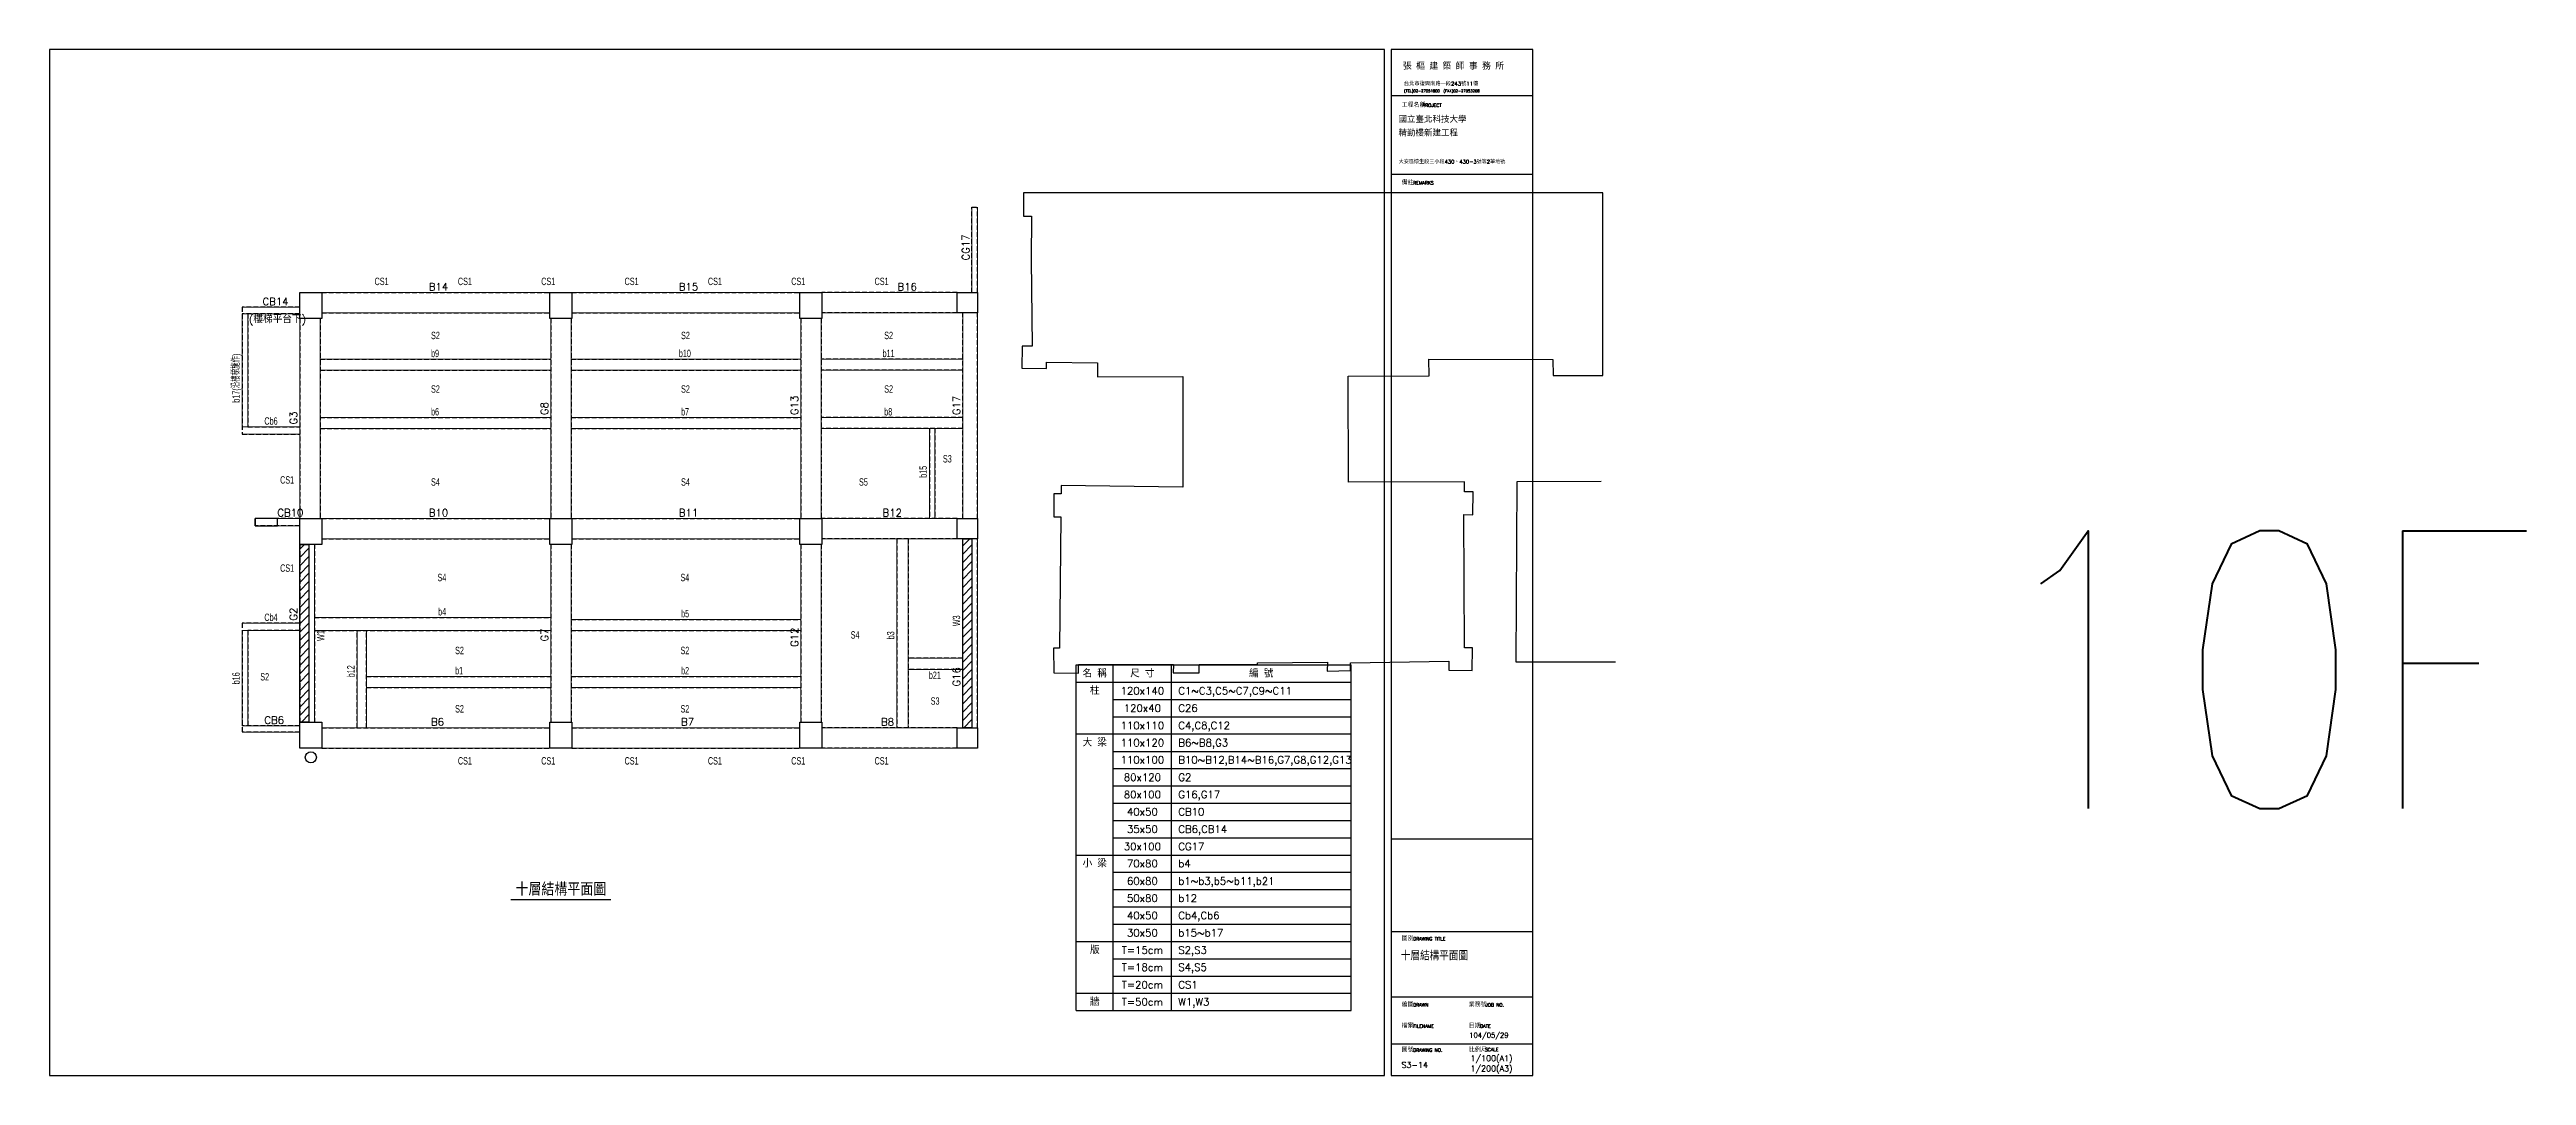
# Model space of a CAD drawing. Header units: millimetres. Extents: x 300 to 13675, y 37140 to 42680.
import ezdxf
from ezdxf.enums import TextEntityAlignment as Align

# ---------------------------------------------------------------- set-up
doc = ezdxf.new("R2010")
doc.units = ezdxf.units.MM
doc.header["$LTSCALE"] = 100
doc.linetypes.add('CENTER', pattern=[2, 1.25, -0.25, 0.25, -0.25])
doc.linetypes.add('HIDDEN', pattern=[0.375, 0.25, -0.125])
for name, color, linetype in [('0-BEAM01', 4, 'HIDDEN'), ('0-BEAM02', 241, 'HIDDEN'), ('0-COL', 2, 'Continuous'), ('0-HATCH', 9, 'Continuous'), ('0-NOTES', 7, 'Continuous'), ('0-TEXT01', 4, 'Continuous'), ('0-TEXT02', 241, 'Continuous'), ('0-TEXTN', 4, 'Continuous'), ('0-TEXTS', 60, 'Continuous'), ('0-TEXTW', 3, 'Continuous'), ('0-WALL', 7, 'HIDDEN'), ('0-施工圖框$0$TEXT-圖框', 3, 'Continuous'), ('0-施工圖框$0$圖框', 7, 'Continuous'), ('CTEXT', 7, 'Continuous'), ('TEXT-標題', 3, 'Continuous'), ('TITLE', 7, 'Continuous')]:
    doc.layers.add(name, color=color, linetype=linetype)
for name, color, linetype, lineweight in [('RA-Beam-Edge2D', 65, 'Continuous', 15), ('RA-Beam-Name', 2, 'CENTER', 0), ('RA-Floor-Origin', 3, 'Continuous', 30)]:
    doc.layers.add(name, color=color, linetype=linetype, lineweight=lineweight)
doc.layers.add('鄰房', color=2, linetype='Continuous', plot=False)
doc.styles.add('0-施工圖框$0$TXT', font='romans.shx', dxfattribs={"bigfont": 'chineset.shx'})
doc.styles.add('3-AUCAD', font='aucad.shx', dxfattribs={"width": 0.67, "height": 30, "bigfont": 'single.shx'})
doc.styles.add('CHINA', font='romans.shx', dxfattribs={"width": 0.8, "bigfont": 'china.shx'})

msp = doc.modelspace()

# ---------------------------------------------------------------- hatches: boundary and pattern name
at = {"layer": '0-HATCH'}
h = msp.add_hatch(dxfattribs=at)
h.set_pattern_fill('ANSI31', color=256, scale=10, style=0)
h.set_pattern_definition([(45, (0.0002, -63011.005), (-22.45064, 22.45064), [])])
h.paths.add_polyline_path([(1701, 39048), (1651, 39048), (1651, 40008), (1701, 40008)])
h = msp.add_hatch(dxfattribs=at)
h.set_pattern_fill('ANSI31', color=256, scale=10, style=0)
h.set_pattern_definition([(45, (-30, -63011.005), (-22.45064, 22.45064), [])])
h.paths.add_polyline_path([(5281, 39018), (5231, 39018), (5231, 40038), (5281, 40038)])

# ---------------------------------------------------------------- linework, layer by layer
at = {"layer": '0-BEAM01'}
for p, q in [((5281, 41368), (5281, 41828)), ((5281, 41828), (5311, 41828)), ((5311, 41368), (5311, 41828)), ((1771, 41368), (3001, 41368)), ((3121, 41368), (4351, 41368)), ((5201, 41368), (4471, 41368)), ((1651, 41288), (1341, 41288)), ((1651, 41253), (1341, 41253)), ((1651, 41228), (1651, 40148)), ((1761, 41228), (1761, 40148)), ((1771, 41258), (3001, 41258)), ((3006, 41228), (3006, 40148)), ((3116, 41228), (3116, 40148)), ((3121, 41258), (4351, 41258)), ((4356, 41228), (4356, 40148)), ((4466, 41228), (4466, 40148)), ((5201, 41258), (4471, 41258)), ((5231, 40148), (5231, 41258)), ((5311, 40148), (5311, 41258)), ((1651, 40148), (1411, 40148)), ((1771, 40148), (3001, 40148)), ((3121, 40148), (4351, 40148)), ((5201, 40148), (4471, 40148)), ((1651, 40108), (1411, 40108)), ((1651, 40008), (1651, 39048)), ((1731, 40008), (1731, 39048)), ((1771, 40038), (3001, 40038)), ((3006, 40008), (3006, 39048)), ((3116, 40008), (3116, 39048)), ((3121, 40038), (4351, 40038)), ((4356, 40008), (4356, 39048)), ((4466, 40008), (4466, 39048)), ((5201, 40038), (4471, 40038)), ((5231, 39018), (5231, 40038)), ((5311, 39018), (5311, 40038)), ((1651, 39028), (1341, 39028)), ((1651, 38993), (1341, 38993)), ((1771, 39018), (3001, 39018)), ((3121, 39018), (4351, 39018)), ((5201, 39018), (4471, 39018)), ((1771, 38908), (3001, 38908)), ((3121, 38908), (4351, 38908)), ((5201, 38908), (4471, 38908))]:
    msp.add_line(p, q, dxfattribs=at)
at = {"layer": '0-BEAM02'}
for p, q in [((1341, 41288), (1341, 40603)), ((1371, 41253), (1371, 40643)), ((1761, 41008), (3006, 41008)), ((1761, 40948), (3006, 40948)), ((3116, 41008), (4356, 41008)), ((3116, 40948), (4356, 40948)), ((5231, 41008), (4466, 41008)), ((5231, 40948), (4466, 40948)), ((1761, 40693), (3006, 40693)), ((3116, 40693), (4356, 40693)), ((5231, 40693), (4466, 40693)), ((1341, 40603), (1651, 40603)), ((1371, 40643), (1651, 40643)), ((1761, 40633), (3006, 40633)), ((3116, 40633), (4356, 40633)), ((5231, 40633), (4466, 40633)), ((5051, 40633), (5051, 40148)), ((5081, 40633), (5081, 40148)), ((4876, 40038), (4876, 39018)), ((4936, 40038), (4936, 39018)), ((1731, 39613), (3006, 39613)), ((3116, 39603), (4356, 39603)), ((1651, 39583), (1341, 39583)), ((1341, 39583), (1341, 38993)), ((1371, 39543), (1371, 39028)), ((1651, 39543), (1371, 39543)), ((1731, 39543), (3006, 39543)), ((1961, 39018), (1961, 39543)), ((2011, 39018), (2011, 39543)), ((3116, 39543), (4356, 39543)), ((5231, 39393), (4936, 39393)), ((5231, 39333), (4936, 39333)), ((2011, 39295), (3006, 39295)), ((2011, 39235), (3006, 39235)), ((3116, 39295), (4356, 39295)), ((3116, 39235), (4356, 39235))]:
    msp.add_line(p, q, dxfattribs=at)
at = {"layer": '0-COL'}
for p, q in [((1411, 40108), (1411, 40148)), ((1531, 40148), (1411, 40148)), ((1411, 40148), (1411, 40108)), ((1531, 40108), (1531, 40148)), ((1411, 40108), (1531, 40108))]:
    msp.add_line(p, q, dxfattribs=at)
for points in [[(1771, 41228), (1651, 41228), (1651, 41368), (1771, 41368)], [(3121, 41228), (3001, 41228), (3001, 41368), (3121, 41368)], [(4471, 41228), (4351, 41228), (4351, 41368), (4471, 41368)], [(1771, 40008), (1651, 40008), (1651, 40148), (1771, 40148)], [(3121, 40008), (3001, 40008), (3001, 40148), (3121, 40148)], [(4471, 40008), (4351, 40008), (4351, 40148), (4471, 40148)], [(1771, 38908), (1651, 38908), (1651, 39048), (1771, 39048)], [(3121, 38908), (3001, 38908), (3001, 39048), (3121, 39048)], [(4471, 38908), (4351, 38908), (4351, 39048), (4471, 39048)]]:
    msp.add_lwpolyline(points, close=True, dxfattribs=at)
for points in [[(5201, 41258), (5201, 41368), (5311, 41368), (5311, 41258), (5201, 41258)], [(5201, 40038), (5201, 40148), (5311, 40148), (5311, 40038), (5201, 40038)], [(5201, 38908), (5201, 39018), (5311, 39018), (5311, 38908), (5201, 38908)]]:
    msp.add_lwpolyline(points, dxfattribs=at)
at = {"layer": '0-NOTES'}
for p, q in [((5844, 37490), (5844, 39357)), ((5844, 39357), (7328, 39357)), ((6043, 37490), (6043, 39357)), ((6359, 37490), (6359, 39357)), ((7328, 37490), (7328, 39357)), ((5844, 39264), (7328, 39264)), ((5844, 38984), (7328, 38984)), ((5844, 38330), (7328, 38330)), ((5844, 37864), (7328, 37864)), ((5844, 37584), (7328, 37584)), ((5844, 37490), (7328, 37490))]:
    msp.add_line(p, q, dxfattribs=at)
at = {"layer": '0-NOTES', "color": 3}
for p, q in [((6043, 39170), (7328, 39170)), ((6043, 39077), (7328, 39077)), ((6043, 38890), (7328, 38890)), ((6043, 38797), (7328, 38797)), ((6043, 38704), (7328, 38704)), ((6043, 38610), (7328, 38610)), ((6043, 38517), (7328, 38517)), ((6043, 38424), (7328, 38424)), ((6043, 38237), (7328, 38237)), ((6043, 38144), (7328, 38144)), ((6043, 38050), (7328, 38050)), ((6043, 37957), (7328, 37957)), ((6043, 37770), (7328, 37770)), ((6043, 37677), (7328, 37677))]:
    msp.add_line(p, q, dxfattribs=at)
at = {"layer": '0-WALL', "color": 40, "linetype": 'Continuous'}
for points in [[(1701, 39048), (1651, 39048), (1651, 40008), (1701, 40008)], [(5281, 39018), (5231, 39018), (5231, 40038), (5281, 40038)]]:
    msp.add_lwpolyline(points, close=True, dxfattribs=at)
at = {"layer": '0-施工圖框$0$圖框', "color": 1}
for p, q in [((8310, 42680), (7544, 42680)), ((7544, 42680), (7544, 38416)), ((8310, 38416), (8310, 42680)), ((8310, 42430), (7544, 42430)), ((8310, 42005), (7544, 42005)), ((7544, 38416), (7544, 37140)), ((8310, 38416), (7544, 38416)), ((8310, 37140), (8310, 38416)), ((8310, 37916), (7544, 37916)), ((8310, 37563), (7544, 37563)), ((8310, 37309), (7544, 37309)), ((7544, 37140), (8310, 37140))]:
    msp.add_line(p, q, dxfattribs=at)
at = {"layer": 'Defpoints'}
msp.add_lwpolyline([(300, 37140), (7508, 37140), (7508, 42680), (300, 42680)], close=True, dxfattribs=at)
at = {"layer": 'RA-Beam-Edge2D'}
for p, q in [((5281, 41368), (5281, 41828)), ((5311, 41368), (5311, 41828)), ((1771, 41368), (3001, 41368)), ((3121, 41368), (4351, 41368)), ((4471, 41368), (5201, 41368)), ((1341, 41288), (1651, 41288)), ((1341, 41253), (1651, 41253)), ((1341, 40643), (1341, 41253)), ((1371, 40643), (1371, 41253)), ((1651, 40148), (1651, 41228)), ((1761, 40148), (1761, 41228)), ((1771, 41258), (3001, 41258)), ((3006, 40148), (3006, 41228)), ((3116, 40148), (3116, 41228)), ((3121, 41258), (4351, 41258)), ((4356, 40148), (4356, 41228)), ((4466, 40148), (4466, 41228)), ((4471, 41258), (5201, 41258)), ((5231, 40148), (5231, 41258)), ((5311, 40148), (5311, 41258)), ((1761, 41008), (3006, 41008)), ((1761, 40948), (3006, 40948)), ((3116, 41008), (4356, 41008)), ((3116, 40948), (4356, 40948)), ((4466, 41008), (5231, 41008)), ((4466, 40948), (5231, 40948)), ((1761, 40693), (3006, 40693)), ((3116, 40693), (4356, 40693)), ((4466, 40693), (5231, 40693)), ((1341, 40643), (1651, 40643)), ((1341, 40603), (1651, 40603)), ((1761, 40633), (3006, 40633)), ((3116, 40633), (4356, 40633)), ((4466, 40633), (5231, 40633)), ((5051, 40148), (5051, 40633)), ((5081, 40148), (5081, 40633)), ((1531, 40148), (1651, 40148)), ((1771, 40148), (3001, 40148)), ((3121, 40148), (4351, 40148)), ((4471, 40148), (5201, 40148)), ((1531, 40108), (1651, 40108)), ((1651, 39048), (1651, 40008)), ((1731, 39048), (1731, 40008)), ((1771, 40038), (3001, 40038)), ((3006, 39048), (3006, 40008)), ((3116, 39048), (3116, 40008)), ((3121, 40038), (4351, 40038)), ((4356, 39048), (4356, 40008)), ((4466, 39048), (4466, 40008)), ((4471, 40038), (5201, 40038)), ((4876, 39018), (4876, 40038)), ((4936, 39018), (4936, 40038)), ((5231, 39018), (5231, 40038)), ((5311, 39018), (5311, 40038)), ((1731, 39613), (3006, 39613)), ((3116, 39603), (4356, 39603)), ((1341, 39583), (1651, 39583)), ((1341, 39543), (1651, 39543)), ((1341, 39028), (1341, 39543)), ((1371, 39028), (1371, 39543)), ((1731, 39543), (3006, 39543)), ((1961, 39018), (1961, 39543)), ((2011, 39018), (2011, 39543)), ((3116, 39543), (4356, 39543)), ((4936, 39393), (5231, 39393)), ((4936, 39333), (5231, 39333)), ((2011, 39295), (3006, 39295)), ((2011, 39235), (3006, 39235)), ((3116, 39295), (4356, 39295)), ((3116, 39235), (4356, 39235)), ((1341, 39028), (1651, 39028)), ((1341, 38993), (1651, 38993)), ((1771, 39018), (3001, 39018)), ((3121, 39018), (4351, 39018)), ((4471, 39018), (5201, 39018)), ((1771, 38908), (3001, 38908)), ((3121, 38908), (4351, 38908)), ((4471, 38908), (5201, 38908))]:
    msp.add_line(p, q, dxfattribs=at)
at = {"layer": 'RA-Floor-Origin'}
msp.add_circle((1711, 38858), 30, dxfattribs=at)
at = {"layer": 'TITLE', "color": 1}
msp.add_line((2791, 38091), (3331, 38091), dxfattribs=at)
at = {"layer": '鄰房', "color": 8}
for p, q in [((5559, 41907), (5560, 41780)), ((8687, 41907), (5559, 41907)), ((8687, 40919), (8687, 41907)), ((5560, 41780), (5602, 41780)), ((5602, 41780), (5601, 41545)), ((5601, 41545), (5606, 41078)), ((5552, 41079), (5551, 40959)), ((5606, 41078), (5552, 41079)), ((5551, 40959), (5684, 40958)), ((5684, 40958), (5684, 40991)), ((5684, 40991), (5958, 40989)), ((5958, 40989), (5958, 40913)), ((7749, 40918), (7748, 41008)), ((7748, 41008), (8418, 41007)), ((8418, 41007), (8419, 40919)), ((5958, 40913), (6419, 40914)), ((6419, 40914), (6419, 40317)), ((7312, 40916), (7749, 40918)), ((7314, 40343), (7312, 40916)), ((8419, 40919), (8687, 40919)), ((5762, 40280), (5723, 40281)), ((5723, 40281), (5723, 40156)), ((6419, 40317), (5762, 40326)), ((5762, 40326), (5762, 40280)), ((7941, 40345), (7314, 40343)), ((7941, 40291), (7941, 40345)), ((7987, 40291), (7941, 40291)), ((7985, 40168), (7987, 40291)), ((8223, 40346), (8218, 39374)), ((8679, 40347), (8223, 40346)), ((5723, 40156), (5761, 40156)), ((5761, 40156), (5754, 39448)), ((7940, 39450), (7936, 40169)), ((7936, 40169), (7985, 40168)), ((5754, 39448), (5722, 39448)), ((5722, 39448), (5723, 39314)), ((5857, 39312), (5857, 39359)), ((5857, 39359), (6369, 39359)), ((6369, 39359), (6368, 39315)), ((6508, 39315), (6508, 39360)), ((6508, 39360), (6823, 39360)), ((6823, 39369), (7201, 39372)), ((6823, 39360), (6823, 39369)), ((7201, 39372), (7199, 39324)), ((7199, 39324), (7324, 39327)), ((7324, 39369), (7855, 39377)), ((7324, 39327), (7324, 39369)), ((7855, 39377), (7856, 39328)), ((7856, 39328), (7982, 39327)), ((7983, 39450), (7940, 39450)), ((7982, 39327), (7983, 39450)), ((8218, 39374), (8755, 39373)), ((5723, 39314), (5857, 39312)), ((6368, 39315), (6508, 39315))]:
    msp.add_line(p, q, dxfattribs=at)

# ---------------------------------------------------------------- texts
at = {"color": 2, "lineweight": 25, "style": 'CHINA', "width": 0.8}
msp.add_text('10F', height=1500, dxfattribs=at).set_placement((13726, 38581), align=Align.RIGHT)
at = {"layer": '0-TEXT01', "style": '0-施工圖框$0$TXT'}
for s, p in [('CG17', (5267, 41541)), ('G13', (4342, 40706)), ('G3', (1637, 40655)), ('G8', (2992, 40706)), ('G7', (2992, 39483)), ('G12', (4342, 39454))]:
    msp.add_text(s, height=40, rotation=90, dxfattribs=at).set_placement(p)
for s, p in [('CB14', (1450, 41299)), ('B14', (2348, 41379)), ('B15', (3698, 41379)), ('B16', (4879, 41379)), ('(樓梯平台下)', (1377, 41203)), ('B10', (2348, 40159)), ('B11', (3698, 40159)), ('B12', (4798, 40159)), ('B6', (2360, 39029)), ('B7', (3710, 39029)), ('B8', (4790, 39029))]:
    msp.add_text(s, height=40, dxfattribs=at).set_placement(p)
at = {"layer": '0-TEXT02', "style": '3-AUCAD', "width": 0.67}
for s, p in [('b9', (2360, 41019)), ('b10', (3698, 41019)), ('b11', (4798, 41019)), ('Cb6', (1460, 40654)), ('b6', (2360, 40704)), ('b7', (3710, 40704)), ('b8', (4807, 40704)), ('b4', (2398, 39624)), ('b5', (3710, 39614)), ('b1', (2490, 39306)), ('b2', (3710, 39306))]:
    msp.add_text(s, height=40, dxfattribs=at).set_placement(p)
for s, p in [('b17(沿樓梯施作)', (1327, 40773)), ('b15', (5037, 40367)), ('b3', (4862, 39495)), ('b12', (1947, 39290))]:
    msp.add_text(s, height=40, rotation=90, dxfattribs=at).set_placement(p)
at = {"layer": '0-TEXTN', "style": '0-施工圖框$0$TXT'}
for s, p in [('名 稱', (5944, 39310)), ('尺 寸', (6201, 39310)), ('編 號', (6843, 39310)), ('柱', (5944, 39217)), ('120x140', (6201, 39217)), ('120x40', (6201, 39124)), ('大 梁', (5944, 38937)), ('110x110', (6201, 39030)), ('110x120', (6201, 38937)), ('110x100', (6201, 38844)), ('80x120', (6201, 38750)), ('80x100', (6201, 38657)), ('40x50', (6201, 38564)), ('30x100', (6201, 38377)), ('35x50', (6201, 38470)), ('小 梁', (5944, 38284)), ('70x80', (6201, 38284)), ('60x80', (6201, 38190)), ('50x80', (6201, 38097)), ('40x50', (6201, 38004)), ('30x50', (6201, 37910)), ('版', (5944, 37817)), ('T=15cm', (6201, 37817)), ('T=18cm', (6201, 37724)), ('T=20cm', (6201, 37630)), ('牆', (5944, 37537)), ('T=50cm', (6201, 37537))]:
    msp.add_text(s, height=40, dxfattribs=at).set_placement(p, align=Align.MIDDLE_CENTER)
for s, p in [('C1~C3,C5~C7,C9~C11', (6395, 39197)), ('C26', (6395, 39104)), ('C4,C8,C12', (6395, 39010)), ('B6~B8,G3', (6395, 38917)), ('B10~B12,B14~B16,G7,G8,G12,G13', (6395, 38824)), ('G2', (6395, 38730)), ('G16,G17', (6395, 38637)), ('CB10', (6395, 38544)), ('CB6,CB14', (6395, 38450)), ('CG17', (6395, 38357)), ('b4', (6395, 38264)), ('b1~b3,b5~b11,b21', (6395, 38170)), ('Cb4,Cb6', (6395, 37984)), ('b12', (6395, 38077)), ('b15~b17', (6395, 37890)), ('S2,S3', (6395, 37797)), ('S4,S5', (6395, 37704)), ('CS1', (6395, 37610)), ('W1,W3', (6395, 37517))]:
    msp.add_text(s, height=40, dxfattribs=at).set_placement(p)
at = {"layer": '0-TEXTS', "style": '3-AUCAD', "width": 0.67}
for s, p in [('CS1', (2055, 41408)), ('CS1', (2505, 41408)), ('CS1', (2955, 41408)), ('CS1', (3405, 41408)), ('CS1', (3855, 41408)), ('CS1', (4305, 41408)), ('CS1', (4755, 41408)), ('S2', (2360, 41116)), ('S2', (3710, 41116)), ('S2', (4807, 41116)), ('S2', (2360, 40827)), ('S2', (3710, 40827)), ('S2', (4807, 40827)), ('S3', (5124, 40450)), ('CS1', (1545, 40336)), ('S4', (2360, 40325)), ('S4', (3710, 40325)), ('S5', (4671, 40325)), ('CS1', (1545, 39860)), ('S4', (2395, 39809)), ('S4', (3707, 39809)), ('S2', (2490, 39415)), ('S2', (3707, 39415)), ('S4', (4626, 39499)), ('S2', (1438, 39273)), ('S2', (2490, 39100)), ('S2', (3707, 39100)), ('S3', (5058, 39142)), ('CS1', (2505, 38819)), ('CS1', (2955, 38819)), ('CS1', (3405, 38819)), ('CS1', (3855, 38819)), ('CS1', (4305, 38819)), ('CS1', (4755, 38819))]:
    msp.add_text(s, height=40, dxfattribs=at).set_placement(p)
at = {"layer": '0-TEXTW', "style": '3-AUCAD', "width": 0.67}
for s, p in [('W3', (5217, 39566)), ('W1', (1784, 39486))]:
    msp.add_text(s, height=40, rotation=90, dxfattribs=at).set_placement(p)
at = {"layer": '0-施工圖框$0$TEXT-圖框', "color": 3, "style": '0-施工圖框$0$TXT'}
msp.add_text('104/05/29', height=26.9, dxfattribs=at).set_placement((7966, 37344))
at = {"layer": '0-施工圖框$0$圖框', "color": 4, "style": '0-施工圖框$0$TXT'}
for s, height, p in [('張 樞 建 築 師 事 務 所', 35, (7608, 42572)), ('台北市復興南路一段243號11樓', 21, (7613, 42485)), ('(TEL)02-27051800  (FAX)02-27053208', 14.7, (7614, 42449)), ('工程名稱', 24, (7601, 42369)), ('PROJECT', 18, (7712, 42370)), ('備註', 24, (7601, 41950)), ('REMARKS', 18, (7663, 41951)), ('圖別', 24, (7601, 37868)), ('DRAWING TITLE', 18, (7663, 37869)), ('繪圖', 24, (7601, 37511)), ('DRAWN', 18, (7663, 37512)), ('業務號', 24, (7963, 37511)), ('JOB NO.', 18, (8054, 37512)), ('檔案', 24, (7601, 37397)), ('FILENAME', 18, (7663, 37398)), ('日期', 24, (7963, 37397)), ('DATE', 18, (8025, 37398)), ('圖號', 24, (7601, 37267)), ('DRAWING NO.', 18, (7663, 37268)), ('比例尺', 24, (7964, 37267)), ('SCALE', 18, (8051, 37271))]:
    msp.add_text(s, height=height, dxfattribs=at).set_placement(p)
at = {"layer": '0-施工圖框$0$圖框', "color": 3, "style": '0-施工圖框$0$TXT'}
for s, height, p in [('國立臺北科技大學', 34, (7584, 42285)), ('精勤樓新建工程', 34, (7584, 42212)), ('大安區懷生段三小段430、430-3號等2筆地號', 20.41, (7585, 42064))]:
    msp.add_text(s, height=height, dxfattribs=at).set_placement(p)
at = {"layer": 'CTEXT', "style": '0-施工圖框$0$TXT'}
msp.add_text('十層結構平面圖', height=70, dxfattribs=at).set_placement((3061, 38111), align=Align.CENTER)
at = {"layer": 'RA-Beam-Name', "style": '0-施工圖框$0$TXT'}
for s, p in [('CG17', (5267, 41541)), ('G13', (4342, 40706)), ('G17', (5217, 40706)), ('G3', (1637, 40655)), ('G8', (2992, 40706)), ('G2', (1637, 39596)), ('G7', (2992, 39483)), ('G12', (4342, 39454)), ('G16', (5217, 39240))]:
    msp.add_text(s, height=40, rotation=90, dxfattribs=at).set_placement(p)
for s, p in [('CB14', (1450, 41299)), ('B14', (2348, 41379)), ('B15', (3698, 41379)), ('B16', (4879, 41379)), ('CB10', (1530, 40159)), ('B10', (2348, 40159)), ('B11', (3698, 40159)), ('B12', (4798, 40159)), ('CB6', (1460, 39039)), ('B6', (2360, 39029)), ('B7', (3710, 39029)), ('B8', (4790, 39029))]:
    msp.add_text(s, height=40, dxfattribs=at).set_placement(p)
at = {"layer": 'RA-Beam-Name', "style": '3-AUCAD', "width": 0.67}
for s, p in [('b9', (2360, 41019)), ('b10', (3698, 41019)), ('b11', (4798, 41019)), ('Cb6', (1460, 40654)), ('b6', (2360, 40704)), ('b7', (3710, 40704)), ('b8', (4807, 40704)), ('Cb4', (1460, 39594)), ('b4', (2398, 39624)), ('b5', (3710, 39614)), ('b1', (2490, 39306)), ('b2', (3710, 39306)), ('b21', (5048, 39281))]:
    msp.add_text(s, height=40, dxfattribs=at).set_placement(p)
for s, p in [('b17', (1327, 40773)), ('b15', (5037, 40367)), ('b3', (4862, 39495)), ('b12', (1947, 39290)), ('b16', (1327, 39252))]:
    msp.add_text(s, height=40, rotation=90, dxfattribs=at).set_placement(p)
at = {"layer": 'TEXT-標題', "ltscale": 200, "style": '0-施工圖框$0$TXT'}
for s, height, p in [('十層結構平面圖', 45, (7597, 37762)), ('S3-14', 31.5, (7600, 37181)), ('1/100(A1)', 31.5, (7973, 37217)), ('1/200(A3)', 31.5, (7973, 37162))]:
    msp.add_text(s, height=height, dxfattribs=at).set_placement(p)

doc.saveas('drawing.dxf')
